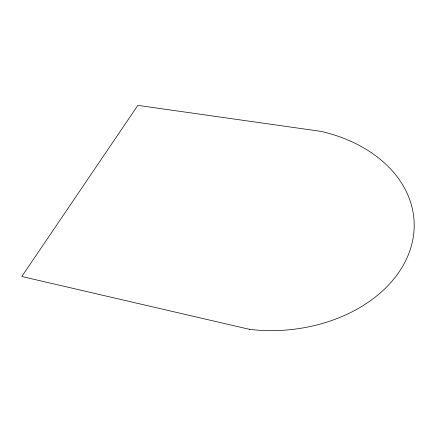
<?xml version="1.0" encoding="UTF-8"?>
<svg xmlns="http://www.w3.org/2000/svg" width="436" height="436" viewBox="0 0 436 436"><rect width="100%" height="100%" fill="white"/><g stroke="black" fill="none" stroke-linecap="round" stroke-linejoin="round"><path stroke-width="0.65" d="M249.436 329.327L21.8 276.495L137.847 105.376L321.114 131.394A138.479 101.752 -3.1 0 1 409.464 251.834A138.479 101.752 -3.1 0 1 249.43 329.365"/></g></svg>
